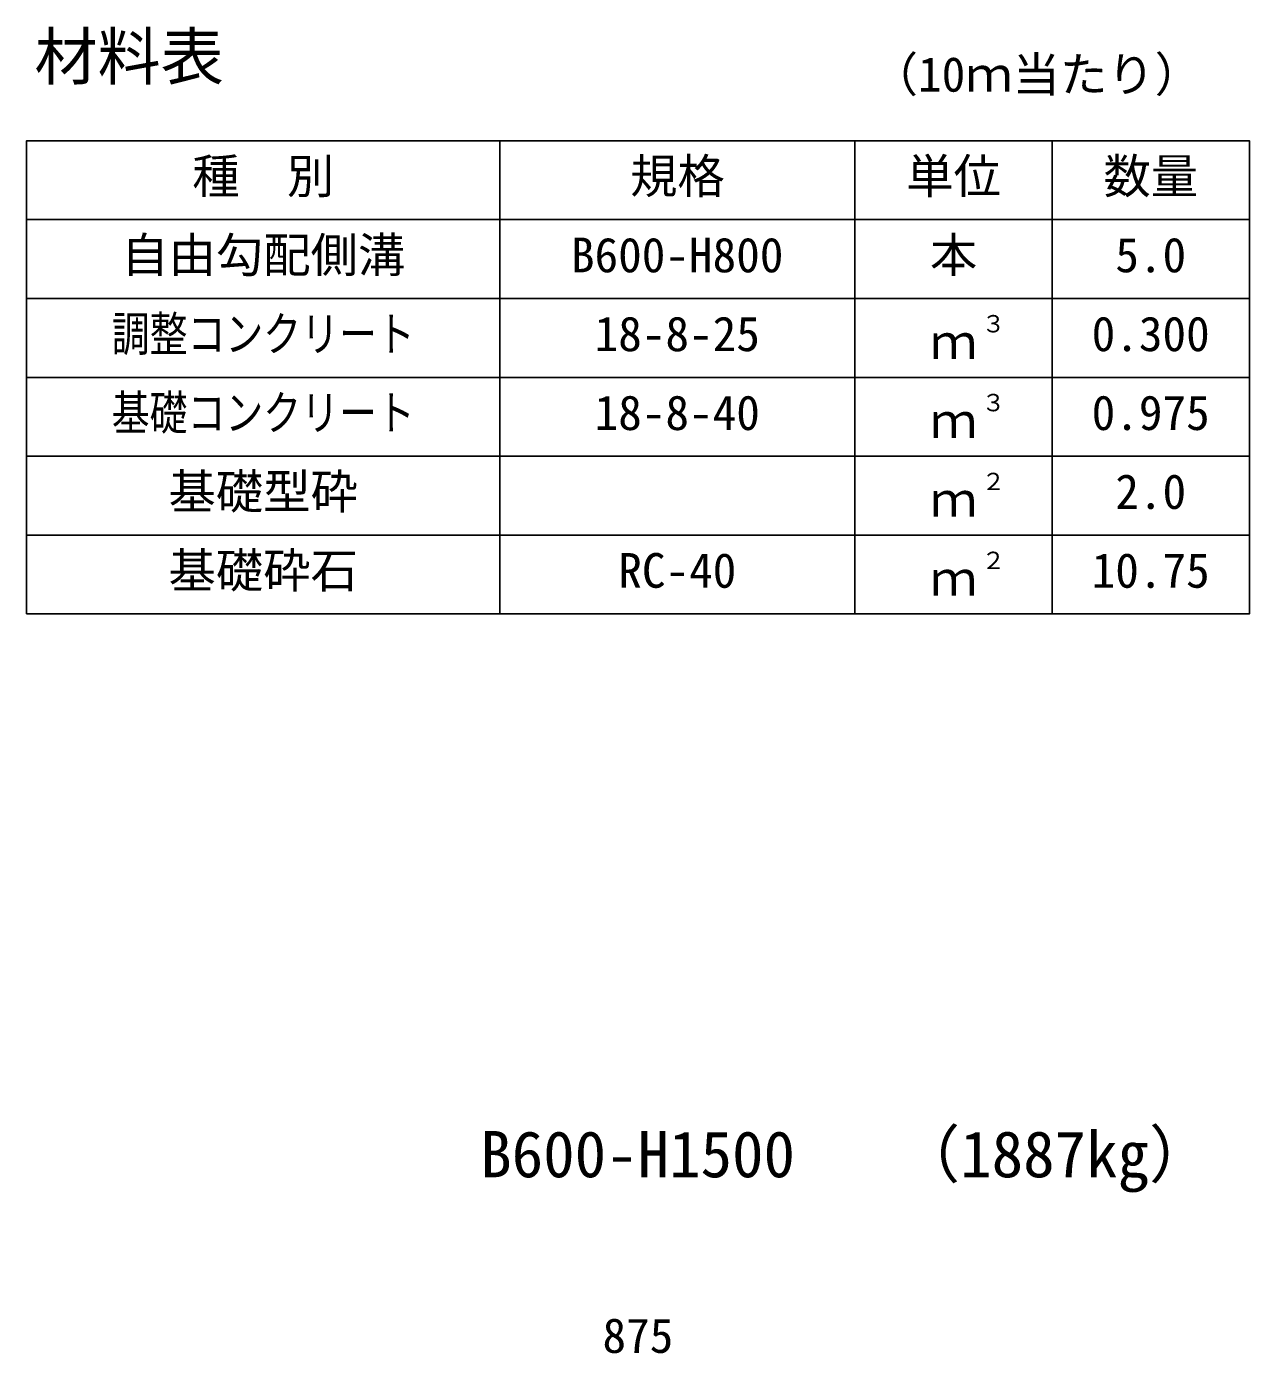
# Model space of a CAD drawing. Units: millimetres, scale not verified. Extents: x -16800 to 16800, y -5940 to 5940.
# Drawn here: x 9707 to 11257, y 28 to 1710 of the extents above; entities that cross this region are included whole.
import ezdxf
from ezdxf.enums import TextEntityAlignment as Align

# ---------------------------------------------------------------- set-up
doc = ezdxf.new("R2010")
doc.units = ezdxf.units.MM
doc.header["$LTSCALE"] = 20
for name, color, linetype, lineweight in [('0-0_DIM', 7, 'Continuous', 25), ('0-3_HYO', 3, 'Continuous', 25), ('0-4_HYO2', 4, 'Continuous', 25), ('0-6_TXT', 7, 'Continuous', 25)]:
    doc.layers.add(name, color=color, linetype=linetype, lineweight=lineweight)
doc.styles.add('ＭＳ ゴシック', font='')
doc.styles.get('ＭＳ ゴシック').set_extended_font_data('MS Gothic')

msp = doc.modelspace()

# ---------------------------------------------------------------- linework, layer by layer
at = {"layer": '0-3_HYO'}
for p, q in [((10306.78, 1565.2), (10306.78, 965.2)), ((10756.78, 1565.2), (10756.78, 965.2)), ((11006.78, 1565.2), (11006.78, 965.2)), ((9706.78, 1465.2), (11256.78, 1465.2))]:
    msp.add_line(p, q, dxfattribs=at)
msp.add_lwpolyline([(9706.78, 965.2), (11256.78, 965.2), (11256.78, 1565.2), (9706.78, 1565.2)], close=True, dxfattribs=at)
at = {"layer": '0-4_HYO2'}
for p, q in [((9706.78, 1365.2), (11256.78, 1365.2)), ((9706.78, 1265.2), (11256.78, 1265.2)), ((9706.78, 1165.2), (11256.78, 1165.2)), ((9706.78, 1065.2), (11256.78, 1065.2))]:
    msp.add_line(p, q, dxfattribs=at)

# ---------------------------------------------------------------- texts
at = {"layer": '0-0_DIM', "style": 'ＭＳ ゴシック'}
msp.add_text('875', height=43.99, dxfattribs=at).set_placement((10436.78, 15.08), align=Align.BOTTOM_LEFT)
at = {"layer": '0-6_TXT', "style": 'ＭＳ ゴシック'}
for s, height, p in [('材料表', 58.65, (9716.78, 1625.2)), ('（10ｍ当たり）', 43.99, (10776.78, 1614.2)), ('種\u3000別', 43.99, (9916.78, 1485.2)), ('規格', 43.99, (10471.78, 1485.2)), ('単位', 43.99, (10821.78, 1485.2)), ('数量', 43.99, (11071.78, 1485.2)), ('自由勾配側溝', 43.99, (9826.78, 1385.2)), ('本', 43.99, (10851.78, 1385.2)), ('B600-H800', 43.99, (10396.78, 1385.2)), ('5.0', 43.99, (11086.78, 1385.2)), ('18-8-25', 43.99, (10426.78, 1285.2)), ('３', 21.99, (10917.32, 1315.57)), ('0.300', 43.99, (11056.78, 1285.2)), ('ｍ', 43.99, (10851.78, 1275.2)), ('18-8-40', 43.99, (10426.78, 1185.2)), ('３', 21.99, (10917.32, 1215.57)), ('0.975', 43.99, (11056.78, 1185.2)), ('ｍ', 43.99, (10851.78, 1175.2)), ('基礎型砕', 43.99, (9886.78, 1085.2)), ('２', 21.99, (10917.32, 1115.57)), ('2.0', 43.99, (11086.78, 1085.2)), ('ｍ', 43.99, (10851.78, 1075.2)), ('基礎砕石', 43.99, (9886.78, 985.2)), ('２', 21.99, (10917.32, 1015.57)), ('RC-40', 43.99, (10456.78, 985.2)), ('10.75', 43.99, (11056.78, 985.2)), ('ｍ', 43.99, (10851.78, 975.2)), ('B600-H1500', 58.65, (10281.78, 233.34)), ('（1887kg）', 58.65, (10810.15, 233.34))]:
    msp.add_text(s, height=height, dxfattribs=at).set_placement(p, align=Align.BOTTOM_LEFT)
at = {"layer": '0-6_TXT', "style": 'ＭＳ ゴシック', "width": 0.8}
for s, p in [('調整コンクリート', (9814.78, 1285.2)), ('基礎コンクリート', (9814.78, 1185.2))]:
    msp.add_text(s, height=43.99, dxfattribs=at).set_placement(p, align=Align.BOTTOM_LEFT)

doc.saveas('drawing.dxf')
